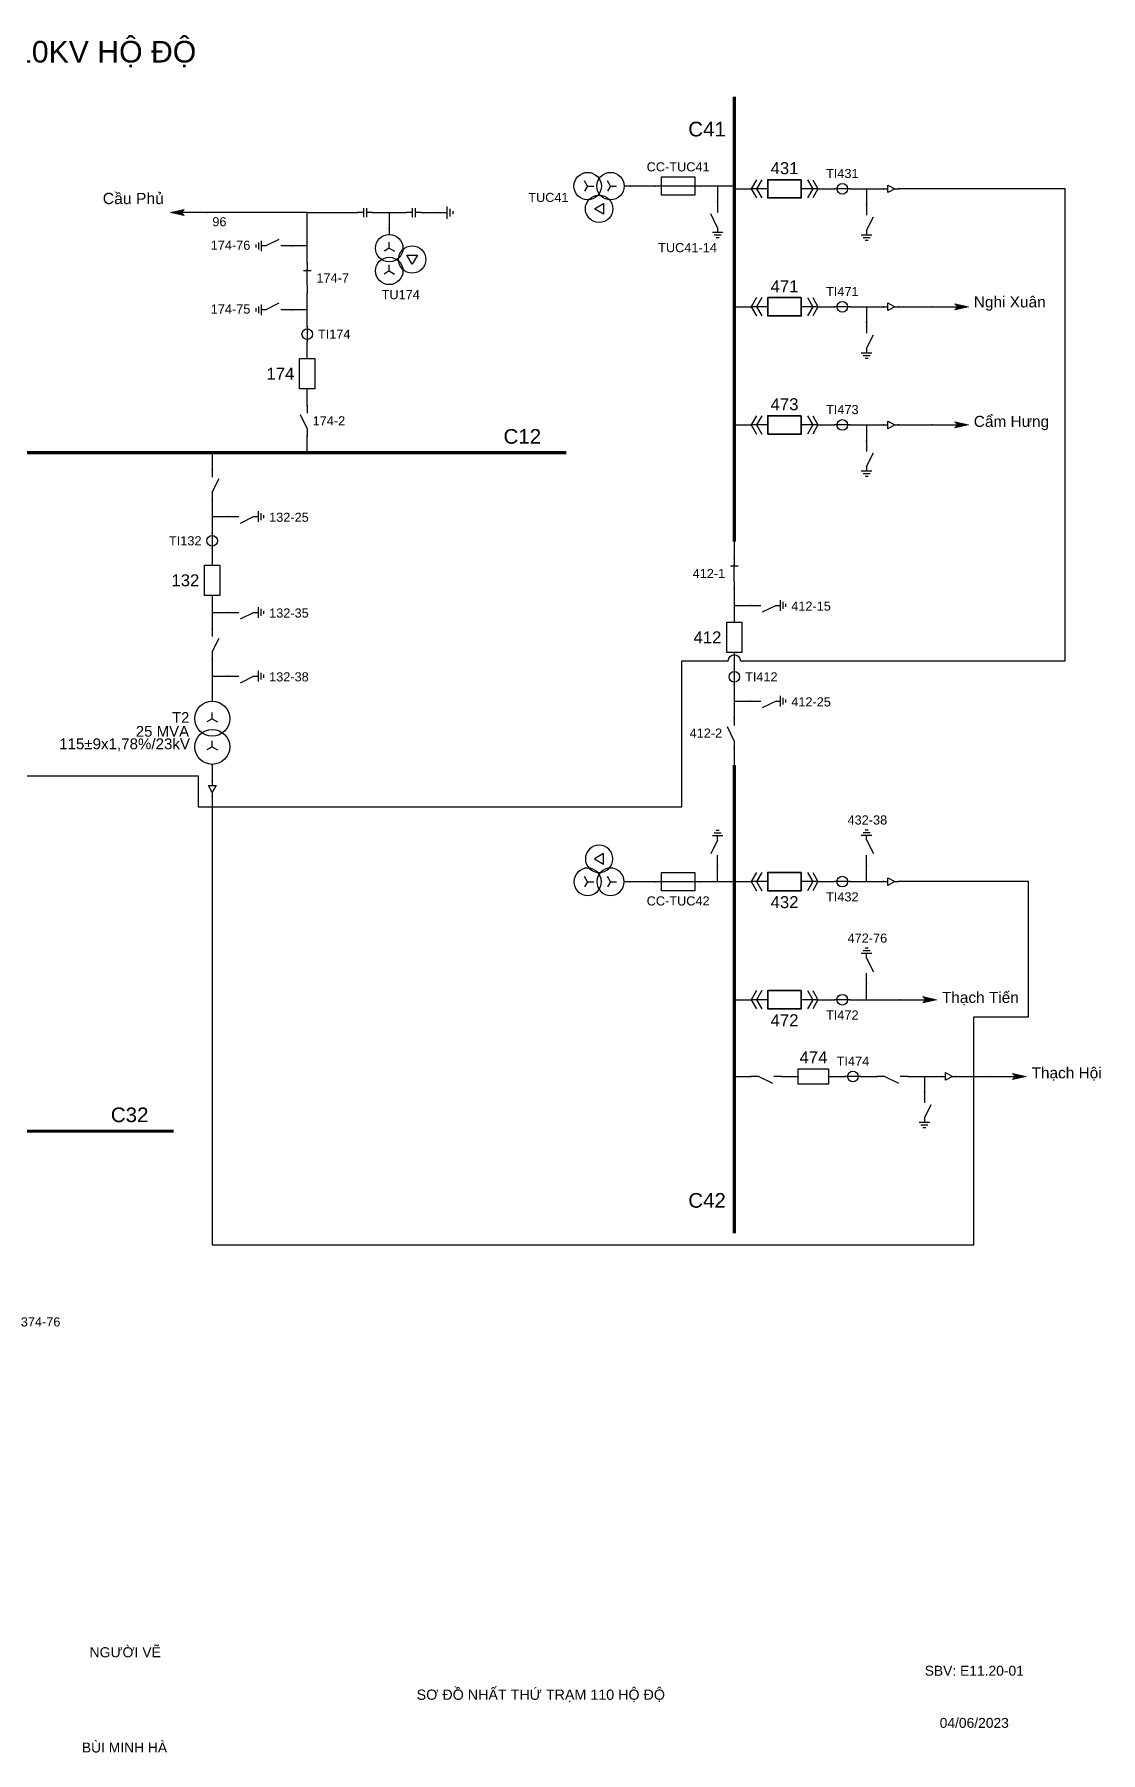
# Model space of a CAD drawing. Header units: millimetres. Extents: x -385 to 411, y 8 to 290.
# Drawn here: x 235.6 to 410.8, y 7.5 to 289.9 of the extents above; entities that cross this region are included whole.
import ezdxf

# ---------------------------------------------------------------- set-up
doc = ezdxf.new("R2010")
doc.units = ezdxf.units.MM
for name, color, linetype, lineweight in [('BUSBAR_110KV', 1, 'Continuous', 50), ('BUSBAR_22KV', 5, 'Continuous', 50), ('BUSBAR_35KV', 30, 'Continuous', 50), ('GROUND', 3, 'Continuous', 25), ('HV_110KV', 1, 'Continuous', 25), ('MV_22KV', 5, 'Continuous', 25), ('MV_35KV', 30, 'Continuous', 25)]:
    doc.layers.add(name, color=color, linetype=linetype, lineweight=lineweight)
doc.layers.add('SYM_PORTS', color=8, linetype='Continuous', plot=False)
doc.layers.add('TEXT', color=7, linetype='Continuous')
doc.styles.add('SLD_TEXT', font='arial.ttf')

# ---------------------------------------------------------------- blocks, each defined once
blk = doc.blocks.new('SYM_DISCONNECTOR_OPEN')
at = {"lineweight": 25}
for points in [[(0, -1.25), (-1.125, 1)], [(0, 2.5), (0, 1.25)], [(0, -1.25), (0, -2.5)]]:
    blk.add_lwpolyline(points, dxfattribs=at)
at = {"layer": 'SYM_PORTS'}
for p in [(0, 2.5), (0, -2.5)]:
    blk.add_point(p, dxfattribs=at)
blk.add_attdef('DEVICE_CODE', (1, -0.5), '', height=2)
blk = doc.blocks.new('SYM_CIRCUIT_BREAKER')
at = {"lineweight": 25}
blk.add_lwpolyline([(-1.25, 2.5), (1.25, 2.5), (1.25, -2.5), (-1.25, -2.5)], close=True, dxfattribs=at)
at = {"layer": 'SYM_PORTS'}
for p in [(0, 2.5), (0, -2.5)]:
    blk.add_point(p, dxfattribs=at)
blk.add_attdef('DEVICE_CODE', (2.25, -0.5), '', height=2)
at = {"flags": 1}
blk.add_attdef('RATING', (2.25, -3.5), '', height=2, dxfattribs=at)
blk = doc.blocks.new('SYM_CURRENT_TRANSFORMER')
at = {"lineweight": 25}
blk.add_lwpolyline([(0, 1.25), (0, -1.25)], dxfattribs=at)
blk.add_circle((0, 0), 0.875, dxfattribs=at)
at = {"layer": 'SYM_PORTS'}
for p in [(0, 1.25), (0, -1.25)]:
    blk.add_point(p, dxfattribs=at)
blk.add_attdef('DEVICE_CODE', (1.875, -1.75), '', height=2)
at = {"flags": 1}
blk.add_attdef('RATIO', (1.875, -4.75), '', height=2, dxfattribs=at)
blk = doc.blocks.new('SYM_EARTHING_SWITCH_OPEN')
at = {"lineweight": 25}
for points in [[(0, 3), (0, 1.25)], [(0, -1.25), (-1.125, 1)], [(-0.875, -2), (0.875, -2)], [(-0.5625, -2.4375), (0.5625, -2.4375)], [(0, -1.25), (0, -2)], [(-0.25, -2.875), (0.25, -2.875)]]:
    blk.add_lwpolyline(points, dxfattribs=at)
at = {"layer": 'SYM_PORTS'}
blk.add_point((0, 3), dxfattribs=at)
blk.add_attdef('DEVICE_CODE', (1.875, 0), '', height=2)
blk = doc.blocks.new('SYM_DISCONNECTOR_CLOSED')
at = {"lineweight": 25}
for points in [[(-0.625, 1.25), (0.625, 1.25)], [(0, 2.5), (0, 1.25)], [(0, -1.25), (0, 1.5)], [(0, -1.25), (0, -2.5)]]:
    blk.add_lwpolyline(points, dxfattribs=at)
at = {"layer": 'SYM_PORTS'}
for p in [(0, 2.5), (0, -2.5)]:
    blk.add_point(p, dxfattribs=at)
blk.add_attdef('DEVICE_CODE', (1.625, -0.5), '', height=2)
blk = doc.blocks.new('SYM_COUPLING_CAPACITOR')
at = {"lineweight": 25}
for points in [[(-0.75, 0.25), (0.75, 0.25)], [(0, 1.25), (0, 0.25)], [(-0.75, -0.25), (0.75, -0.25)], [(0, -0.25), (0, -1.25)]]:
    blk.add_lwpolyline(points, dxfattribs=at)
at = {"layer": 'SYM_PORTS'}
for p in [(0, 1.25), (0, -1.25)]:
    blk.add_point(p, dxfattribs=at)
blk.add_attdef('DEVICE_CODE', (1.75, -1.75), '', height=2)
blk = doc.blocks.new('SYM_VOLTAGE_TRANSFORMER')
at = {"lineweight": 25}
for points in [[(0, 4.625), (0, 3.625)], [(0, 1.375), (-0.8625, 0.875)], [(0, 1.375), (0, 2.375)], [(0, 1.375), (0.8625, 0.875)], [(0, -2.375), (-0.8625, -2.875)], [(0, -2.375), (0, -1.375)], [(0, -2.375), (0.8625, -2.875)]]:
    blk.add_lwpolyline(points, dxfattribs=at)
blk.add_lwpolyline([(2.875, 0.25), (4.625, 0.25), (3.75, -1.25)], close=True, dxfattribs=at)
for centre in [(0, 1.375), (3.75, -0.5), (0, -2.375)]:
    blk.add_circle(centre, 2.25, dxfattribs=at)
at = {"layer": 'SYM_PORTS'}
blk.add_point((0, 4.625), dxfattribs=at)
blk.add_attdef('DEVICE_CODE', (7, 1.625), '', height=2)
at = {"flags": 1}
blk.add_attdef('RATIO', (7, -1.375), '', height=2, dxfattribs=at)
blk = doc.blocks.new('SYM_GROUND_SYMBOL')
at = {"lineweight": 25}
for points in [[(0, 1.25), (0, -0.25)], [(-1, -0.25), (1, -0.25)], [(-0.625, -0.75), (0.625, -0.75)], [(-0.25, -1.25), (0.25, -1.25)]]:
    blk.add_lwpolyline(points, dxfattribs=at)
at = {"layer": 'SYM_PORTS'}
blk.add_point((0, 1.25), dxfattribs=at)
blk = doc.blocks.new('SYM_LINE_FEEDER_ARROW')
blk.add_hatch(color=7).paths.add_polyline_path([(0, -3), (-0.5, -0.75), (0, -1.25), (0.5, -0.75)])
at = {"lineweight": 25}
blk.add_lwpolyline([(0, 3), (0, -1.25)], dxfattribs=at)
blk.add_lwpolyline([(0, -3), (-0.5, -0.75), (0, -1.25), (0.5, -0.75)], close=True, dxfattribs=at)
at = {"layer": 'SYM_PORTS'}
blk.add_point((0, 3), dxfattribs=at)
blk.add_attdef('LINE_NAME', (1.5, 0), '', height=2)
blk = doc.blocks.new('SYM_TRANSFORMER_2W')
at = {"lineweight": 25}
for points in [[(0, 2.3125), (0, 3.3125)], [(0, 2.3125), (-0.8625, 1.8125)], [(0, 2.3125), (0.8625, 1.8125)], [(0, -2.3125), (-0.8625, -2.8125)], [(0, -2.3125), (0, -1.3125)], [(0, -2.3125), (0.8625, -2.8125)]]:
    blk.add_lwpolyline(points, dxfattribs=at)
for centre in [(0, 2.3125), (0, -2.3125)]:
    blk.add_circle(centre, 2.875, dxfattribs=at)
at = {"layer": 'SYM_PORTS'}
for p in [(0, 5.1875), (0, -5.1875)]:
    blk.add_point(p, dxfattribs=at)
blk.add_attdef('DEVICE_CODE', (3.875, 2.1875), '', height=2)
at = {"flags": 1}
for tag, p in [('POWER', (3.875, -0.8125)), ('VOLTAGE_RATIO', (3.875, -3.8125))]:
    blk.add_attdef(tag, p, '', height=2, dxfattribs=at)
blk = doc.blocks.new('SYM_CABLE_TERMINATION')
at = {"lineweight": 25}
blk.add_lwpolyline([(-0.625, 0.5), (0.625, 0.5), (0, -0.625)], close=True, dxfattribs=at)
for points in [[(0, 1.25), (0, 0.5)], [(0, -0.625), (0, -1.25)]]:
    blk.add_lwpolyline(points, dxfattribs=at)
at = {"layer": 'SYM_PORTS'}
for p in [(0, 1.25), (0, -1.25)]:
    blk.add_point(p, dxfattribs=at)
blk = doc.blocks.new('SYM_DRAWOUT_BREAKER')
at = {"lineweight": 25}
for points in [[(-1.5, 4.625), (0, 5.5), (1.5, 4.625)], [(-1.5, 3.75), (0, 4.625), (1.5, 3.75)], [(0, 5.5), (0, 2.75)], [(0, -2.75), (0, -5.5)], [(-1.5, -3.75), (0, -4.625), (1.5, -3.75)], [(-1.5, -4.625), (0, -5.5), (1.5, -4.625)]]:
    blk.add_lwpolyline(points, dxfattribs=at)
at = {"lineweight": 35}
blk.add_lwpolyline([(-1.5, 2.75), (1.5, 2.75), (1.5, -2.75), (-1.5, -2.75)], close=True, dxfattribs=at)
at = {"layer": 'SYM_PORTS'}
for p in [(0, 5.5), (0, -5.5)]:
    blk.add_point(p, dxfattribs=at)
blk.add_attdef('DEVICE_CODE', (2.5, 2.5), '', height=2)
at = {"flags": 1}
blk.add_attdef('RATING', (2.5, -0.5), '', height=2, dxfattribs=at)
blk = doc.blocks.new('SYM_FUSE_DISCONNECTOR')
at = {"lineweight": 25}
blk.add_lwpolyline([(0, 3.75), (0, -3.75)], dxfattribs=at)
blk.add_lwpolyline([(-1.5, 2.75), (1.5, 2.75), (1.5, -2.75), (-1.5, -2.75)], close=True, dxfattribs=at)
at = {"layer": 'SYM_PORTS'}
for p in [(0, 3.75), (0, -3.75)]:
    blk.add_point(p, dxfattribs=at)
blk.add_attdef('DEVICE_CODE', (2.5, 0.75), '', height=2)
at = {"flags": 1}
blk.add_attdef('RATING', (2.5, -2.25), '', height=2, dxfattribs=at)

msp = doc.modelspace()

# ---------------------------------------------------------------- linework, layer by layer
at = {"layer": 'BUSBAR_110KV', "const_width": 0.526}
msp.add_lwpolyline([(198.23, 221.15), (323.01, 221.15)], dxfattribs=at)
at = {"layer": 'BUSBAR_22KV', "const_width": 0.526}
for points in [[(350.63, 279.69), (350.63, 206.56)], [(350.63, 169.84), (350.63, 92.85)]]:
    msp.add_lwpolyline(points, dxfattribs=at)
at = {"layer": 'BUSBAR_35KV', "const_width": 0.526}
msp.add_lwpolyline([(181.51, 109.65), (258.47, 109.65)], dxfattribs=at)
at = {"layer": 'GROUND'}
msp.add_lwpolyline([(299.17, 260.62), (301.91, 260.62)], dxfattribs=at)
at = {"layer": 'HV_110KV'}
for points in [[(280.44, 260.62), (263.96, 260.62)], [(280.44, 255.13), (280.44, 260.62)], [(280.44, 260.62), (288.68, 260.62)], [(291.18, 260.62), (293.92, 260.62)], [(293.92, 260.62), (293.92, 258.03)], [(293.92, 260.62), (296.67, 260.62)], [(280.44, 255.13), (277.84, 255.13)], [(280.44, 252.38), (280.44, 255.13)], [(280.44, 244.64), (280.44, 247.38)], [(280.44, 244.64), (277.84, 244.64)], [(280.44, 241.89), (280.44, 244.64)], [(280.44, 236.65), (280.44, 239.39)], [(280.44, 228.9), (280.44, 231.65)], [(280.44, 221.15), (280.44, 223.9)], [(264.82, 221.15), (264.82, 218.41)], [(264.82, 213.41), (264.82, 210.66)], [(264.82, 210.66), (267.42, 210.66)], [(264.82, 210.66), (264.82, 207.92)], [(264.82, 205.42), (264.82, 202.67)], [(264.82, 197.67), (264.82, 194.92)], [(264.82, 194.92), (267.42, 194.92)], [(264.82, 194.92), (264.82, 192.18)], [(264.82, 187.18), (264.82, 184.43)], [(264.82, 184.43), (267.42, 184.43)], [(264.82, 184.43), (264.82, 180.31)]]:
    msp.add_lwpolyline(points, dxfattribs=at)
at = {"layer": 'MV_22KV'}
msp.add_lwpolyline([(125.27, 168.07), (127.97, 168.07), (262.5, 168.07), (262.5, 162.95), (342, 162.95), (342, 186.95), (349.63, 186.95, -1), (351.63, 186.95), (405, 186.95), (405, 264.52), (380.32, 264.52), (377.62, 264.52)], format="xyb", dxfattribs=at)
for points in [[(337.64, 264.98), (333.52, 264.98)], [(347.89, 264.98), (345.14, 264.98)], [(350.63, 264.98), (347.89, 264.98)], [(347.89, 264.98), (347.89, 262.39)], [(350.63, 264.52), (353.38, 264.52)], [(364.38, 264.52), (367.12, 264.52)], [(369.62, 264.52), (372.37, 264.52)], [(372.37, 264.52), (372.37, 261.92)], [(372.37, 264.52), (375.12, 264.52)], [(350.63, 245.14), (353.38, 245.14)], [(364.38, 245.14), (367.12, 245.14)], [(369.62, 245.14), (372.37, 245.14)], [(372.37, 245.14), (372.37, 242.54)], [(372.37, 245.14), (375.12, 245.14)], [(377.62, 245.14), (383.11, 245.14)], [(350.63, 225.72), (353.38, 225.72)], [(364.38, 225.72), (367.12, 225.72)], [(369.62, 225.72), (372.37, 225.72)], [(372.37, 225.72), (372.37, 223.13)], [(372.37, 225.72), (375.12, 225.72)], [(377.62, 225.72), (383.11, 225.72)], [(350.63, 206.56), (350.63, 203.81)], [(350.63, 198.81), (350.63, 196.07)], [(350.63, 196.07), (353.23, 196.07)], [(350.63, 196.07), (350.63, 193.32)], [(350.63, 188.32), (350.63, 185.57)], [(350.63, 183.07), (350.63, 180.33)], [(350.63, 180.33), (353.23, 180.33)], [(350.63, 180.33), (350.63, 177.58)], [(350.63, 172.58), (350.63, 169.84)], [(264.82, 169.94), (264.82, 167.19)], [(264.82, 164.69), (264.82, 161.99), (264.82, 90.95), (390, 90.95), (390, 128.45), (399, 128.45), (399, 150.67), (380.32, 150.67), (377.62, 150.67)], [(347.89, 150.65), (347.89, 153.25)], [(372.37, 150.67), (372.37, 153.27)], [(337.64, 150.65), (333.52, 150.65)], [(347.89, 150.65), (345.14, 150.65)], [(350.63, 150.65), (347.89, 150.65)], [(350.63, 150.67), (353.38, 150.67)], [(364.38, 150.67), (367.12, 150.67)], [(369.62, 150.67), (372.37, 150.67)], [(372.37, 150.67), (375.12, 150.67)], [(372.37, 131.26), (372.37, 133.85)], [(350.63, 131.26), (353.38, 131.26)], [(364.38, 131.26), (367.12, 131.26)], [(369.62, 131.26), (372.37, 131.26)], [(372.37, 131.26), (377.86, 131.26)], [(350.63, 118.65), (353.38, 118.65)], [(358.38, 118.65), (361.12, 118.65)], [(366.12, 118.65), (368.87, 118.65)], [(371.37, 118.65), (374.12, 118.65)], [(379.12, 118.65), (381.86, 118.65)], [(381.86, 118.65), (381.86, 116.06)], [(381.86, 118.65), (384.61, 118.65)], [(387.11, 118.65), (392.6, 118.65)]]:
    msp.add_lwpolyline(points, dxfattribs=at)

# ---------------------------------------------------------------- block references
at = {"layer": 'GROUND'}
for name, p, rotation in [('SYM_COUPLING_CAPACITOR', (297.92, 260.62), 270), ('SYM_GROUND_SYMBOL', (303.16, 260.62), 90)]:
    msp.add_blockref(name, p, dxfattribs=dict(at, rotation=rotation))
at = {"layer": 'HV_110KV', "rotation": 270}
for name, p in [('SYM_LINE_FEEDER_ARROW', (260.96, 260.62)), ('SYM_COUPLING_CAPACITOR', (289.93, 260.62))]:
    msp.add_blockref(name, p, dxfattribs=at)
at = {"layer": 'HV_110KV'}
ref = msp.add_blockref('SYM_VOLTAGE_TRANSFORMER', (293.92, 253.4), dxfattribs=at)
ref.add_attrib('DEVICE_CODE', 'TU174', (292.66, 246.39), dxfattribs={"layer": 'TEXT', "height": 1.498, "style": 'SLD_TEXT'})
ref = msp.add_blockref('SYM_EARTHING_SWITCH_OPEN', (274.84, 255.13), dxfattribs=dict(at, rotation=270))
ref.add_attrib('DEVICE_CODE', '174-76', (264.57, 254.51), dxfattribs={"layer": 'TEXT', "height": 1.498, "style": 'SLD_TEXT'})
ref = msp.add_blockref('SYM_DISCONNECTOR_CLOSED', (280.44, 249.88), dxfattribs=at)
ref.add_attrib('DEVICE_CODE', '174-7', (281.94, 249.13), dxfattribs={"layer": 'TEXT', "height": 1.498, "style": 'SLD_TEXT'})
ref = msp.add_blockref('SYM_EARTHING_SWITCH_OPEN', (274.84, 244.64), dxfattribs=dict(at, rotation=270))
ref.add_attrib('DEVICE_CODE', '174-75', (264.57, 244.02), dxfattribs={"layer": 'TEXT', "height": 1.498, "style": 'SLD_TEXT'})
ref = msp.add_blockref('SYM_CURRENT_TRANSFORMER', (280.44, 240.64), dxfattribs=at)
ref.add_attrib('DEVICE_CODE', 'TI174', (282.19, 239.89), dxfattribs={"layer": 'TEXT', "height": 1.498, "style": 'SLD_TEXT'})
ref = msp.add_blockref('SYM_CIRCUIT_BREAKER', (280.44, 234.15), dxfattribs=at)
ref.add_attrib('DEVICE_CODE', '174', (273.73, 233.16), dxfattribs={"layer": 'TEXT', "height": 1.967, "style": 'SLD_TEXT'})
ref = msp.add_blockref('SYM_DISCONNECTOR_OPEN', (280.44, 226.4), dxfattribs=at)
ref.add_attrib('DEVICE_CODE', '174-2', (281.32, 225.65), dxfattribs={"layer": 'TEXT', "height": 1.498, "style": 'SLD_TEXT'})
at = {"layer": 'HV_110KV', "xscale": -1}
for p in [(264.82, 215.91), (264.82, 189.68)]:
    msp.add_blockref('SYM_DISCONNECTOR_OPEN', p, dxfattribs=at)
at = {"layer": 'HV_110KV'}
ref = msp.add_blockref('SYM_EARTHING_SWITCH_OPEN', (270.42, 210.66), dxfattribs=dict(at, rotation=90))
ref.add_attrib('DEVICE_CODE', '132-25', (274.17, 209.8), dxfattribs={"layer": 'TEXT', "height": 1.498, "style": 'SLD_TEXT'})
ref = msp.add_blockref('SYM_CURRENT_TRANSFORMER', (264.82, 206.67), dxfattribs=at)
ref.add_attrib('DEVICE_CODE', 'TI132', (257.71, 205.93), dxfattribs={"layer": 'TEXT', "height": 1.498, "style": 'SLD_TEXT'})
ref = msp.add_blockref('SYM_CIRCUIT_BREAKER', (264.82, 200.17), dxfattribs=at)
ref.add_attrib('DEVICE_CODE', '132', (258.11, 199.2), dxfattribs={"layer": 'TEXT', "height": 1.968, "style": 'SLD_TEXT'})
ref = msp.add_blockref('SYM_EARTHING_SWITCH_OPEN', (270.42, 194.92), dxfattribs=dict(at, rotation=90))
ref.add_attrib('DEVICE_CODE', '132-35', (274.17, 194.06), dxfattribs={"layer": 'TEXT', "height": 1.498, "style": 'SLD_TEXT'})
ref = msp.add_blockref('SYM_EARTHING_SWITCH_OPEN', (270.42, 184.43), dxfattribs=dict(at, rotation=90))
ref.add_attrib('DEVICE_CODE', '132-38', (274.17, 183.57), dxfattribs={"layer": 'TEXT', "height": 1.498, "style": 'SLD_TEXT'})
ref = msp.add_blockref('SYM_TRANSFORMER_2W', (264.82, 175.13), dxfattribs=at)
ref.add_attrib('DEVICE_CODE', 'T2', (258.22, 176.77), dxfattribs={"layer": 'TEXT', "height": 1.748, "style": 'SLD_TEXT'})
at = {"layer": 'MV_22KV'}
ref = msp.add_blockref('SYM_FUSE_DISCONNECTOR', (341.39, 264.98), dxfattribs=dict(at, rotation=270))
ref.add_attrib('DEVICE_CODE', 'CC-TUC41', (336.22, 267.39), dxfattribs={"layer": 'TEXT', "height": 1.498, "style": 'SLD_TEXT'})
ref = msp.add_blockref('SYM_DRAWOUT_BREAKER', (358.88, 264.52), dxfattribs=dict(at, rotation=270))
ref.add_attrib('DEVICE_CODE', '431', (356.59, 266.94), dxfattribs={"layer": 'TEXT', "height": 1.968, "style": 'SLD_TEXT'})
ref = msp.add_blockref('SYM_VOLTAGE_TRANSFORMER', (328.9, 264.98), dxfattribs=dict(at, rotation=270))
ref.add_attrib('DEVICE_CODE', 'TUC41', (316.76, 262.36), dxfattribs={"layer": 'TEXT', "height": 1.498, "style": 'SLD_TEXT'})
ref = msp.add_blockref('SYM_CURRENT_TRANSFORMER', (368.37, 264.52), dxfattribs=dict(at, rotation=270))
ref.add_attrib('DEVICE_CODE', 'TI431', (365.7, 266.3), dxfattribs={"layer": 'TEXT', "height": 1.498, "style": 'SLD_TEXT'})
at = {"layer": 'MV_22KV', "rotation": 90}
for name, p in [('SYM_CABLE_TERMINATION', (376.37, 264.52)), ('SYM_CABLE_TERMINATION', (376.37, 245.14)), ('SYM_LINE_FEEDER_ARROW', (386.11, 245.14)), ('SYM_CABLE_TERMINATION', (376.37, 225.72)), ('SYM_LINE_FEEDER_ARROW', (386.11, 225.72)), ('SYM_CABLE_TERMINATION', (376.37, 150.67)), ('SYM_LINE_FEEDER_ARROW', (380.86, 131.26)), ('SYM_CABLE_TERMINATION', (385.86, 118.65)), ('SYM_LINE_FEEDER_ARROW', (395.6, 118.65))]:
    msp.add_blockref(name, p, dxfattribs=at)
at = {"layer": 'MV_22KV', "xscale": -1}
for p in [(372.37, 258.92), (372.37, 239.54), (372.37, 220.13), (381.86, 113.06)]:
    msp.add_blockref('SYM_EARTHING_SWITCH_OPEN', p, dxfattribs=at)
at = {"layer": 'MV_22KV'}
ref = msp.add_blockref('SYM_EARTHING_SWITCH_OPEN', (347.89, 259.39), dxfattribs=at)
ref.add_attrib('DEVICE_CODE', 'TUC41-14', (338.11, 254.11), dxfattribs={"layer": 'TEXT', "height": 1.498, "style": 'SLD_TEXT'})
ref = msp.add_blockref('SYM_DRAWOUT_BREAKER', (358.88, 245.14), dxfattribs=dict(at, rotation=270))
ref.add_attrib('DEVICE_CODE', '471', (356.59, 247.52), dxfattribs={"layer": 'TEXT', "height": 1.967, "style": 'SLD_TEXT'})
ref = msp.add_blockref('SYM_CURRENT_TRANSFORMER', (368.37, 245.14), dxfattribs=dict(at, rotation=270))
ref.add_attrib('DEVICE_CODE', 'TI471', (365.7, 246.89), dxfattribs={"layer": 'TEXT', "height": 1.498, "style": 'SLD_TEXT'})
ref = msp.add_blockref('SYM_DRAWOUT_BREAKER', (358.88, 225.72), dxfattribs=dict(at, rotation=270))
ref.add_attrib('DEVICE_CODE', '473', (356.59, 228.14), dxfattribs={"layer": 'TEXT', "height": 1.968, "style": 'SLD_TEXT'})
ref = msp.add_blockref('SYM_CURRENT_TRANSFORMER', (368.37, 225.72), dxfattribs=dict(at, rotation=270))
ref.add_attrib('DEVICE_CODE', 'TI473', (365.7, 227.5), dxfattribs={"layer": 'TEXT', "height": 1.498, "style": 'SLD_TEXT'})
ref = msp.add_blockref('SYM_DISCONNECTOR_CLOSED', (350.63, 201.31), dxfattribs=at)
ref.add_attrib('DEVICE_CODE', '412-1', (343.78, 200.56), dxfattribs={"layer": 'TEXT', "height": 1.498, "style": 'SLD_TEXT'})
ref = msp.add_blockref('SYM_EARTHING_SWITCH_OPEN', (356.23, 196.07), dxfattribs=dict(at, rotation=90))
ref.add_attrib('DEVICE_CODE', '412-15', (359.98, 195.2), dxfattribs={"layer": 'TEXT', "height": 1.498, "style": 'SLD_TEXT'})
ref = msp.add_blockref('SYM_CIRCUIT_BREAKER', (350.63, 190.82), dxfattribs=at)
ref.add_attrib('DEVICE_CODE', '412', (343.92, 189.83), dxfattribs={"layer": 'TEXT', "height": 1.967, "style": 'SLD_TEXT'})
ref = msp.add_blockref('SYM_CURRENT_TRANSFORMER', (350.63, 184.32), dxfattribs=at)
ref.add_attrib('DEVICE_CODE', 'TI412', (352.39, 183.57), dxfattribs={"layer": 'TEXT', "height": 1.498, "style": 'SLD_TEXT'})
ref = msp.add_blockref('SYM_EARTHING_SWITCH_OPEN', (356.23, 180.33), dxfattribs=dict(at, rotation=90))
ref.add_attrib('DEVICE_CODE', '412-25', (359.98, 179.46), dxfattribs={"layer": 'TEXT', "height": 1.498, "style": 'SLD_TEXT'})
ref = msp.add_blockref('SYM_DISCONNECTOR_OPEN', (350.63, 175.08), dxfattribs=at)
ref.add_attrib('DEVICE_CODE', '412-2', (343.28, 174.33), dxfattribs={"layer": 'TEXT', "height": 1.498, "style": 'SLD_TEXT'})
msp.add_blockref('SYM_CABLE_TERMINATION', (264.82, 165.94), dxfattribs=at)
at = {"layer": 'MV_22KV', "xscale": -1}
for name, p, rotation in [('SYM_EARTHING_SWITCH_OPEN', (347.89, 156.25), 180), ('SYM_VOLTAGE_TRANSFORMER', (328.9, 150.65), 270), ('SYM_DISCONNECTOR_OPEN', (376.62, 118.65), 270), ('SYM_DISCONNECTOR_OPEN', (355.88, 118.65), 270)]:
    msp.add_blockref(name, p, dxfattribs=dict(at, rotation=rotation))
at = {"layer": 'MV_22KV'}
ref = msp.add_blockref('SYM_EARTHING_SWITCH_OPEN', (372.37, 156.27), dxfattribs=dict(at, rotation=180))
ref.add_attrib('DEVICE_CODE', '432-38', (369.24, 160.05), dxfattribs={"layer": 'TEXT', "height": 1.498, "style": 'SLD_TEXT'})
ref = msp.add_blockref('SYM_FUSE_DISCONNECTOR', (341.39, 150.65), dxfattribs=dict(at, rotation=270))
ref.add_attrib('DEVICE_CODE', 'CC-TUC42', (336.22, 146.75), dxfattribs={"layer": 'TEXT', "height": 1.498, "style": 'SLD_TEXT'})
ref = msp.add_blockref('SYM_DRAWOUT_BREAKER', (358.88, 150.67), dxfattribs=dict(at, rotation=270))
ref.add_attrib('DEVICE_CODE', '432', (356.59, 146.31), dxfattribs={"layer": 'TEXT', "height": 1.968, "style": 'SLD_TEXT'})
ref = msp.add_blockref('SYM_CURRENT_TRANSFORMER', (368.37, 150.67), dxfattribs=dict(at, rotation=270))
ref.add_attrib('DEVICE_CODE', 'TI432', (365.7, 147.41), dxfattribs={"layer": 'TEXT', "height": 1.498, "style": 'SLD_TEXT'})
ref = msp.add_blockref('SYM_EARTHING_SWITCH_OPEN', (372.37, 136.85), dxfattribs=dict(at, rotation=180))
ref.add_attrib('DEVICE_CODE', '472-76', (369.24, 140.63), dxfattribs={"layer": 'TEXT', "height": 1.498, "style": 'SLD_TEXT'})
ref = msp.add_blockref('SYM_DRAWOUT_BREAKER', (358.88, 131.26), dxfattribs=dict(at, rotation=270))
ref.add_attrib('DEVICE_CODE', '472', (356.59, 126.9), dxfattribs={"layer": 'TEXT', "height": 1.967, "style": 'SLD_TEXT'})
ref = msp.add_blockref('SYM_CURRENT_TRANSFORMER', (368.37, 131.26), dxfattribs=dict(at, rotation=270))
ref.add_attrib('DEVICE_CODE', 'TI472', (365.7, 127.99), dxfattribs={"layer": 'TEXT', "height": 1.498, "style": 'SLD_TEXT'})
ref = msp.add_blockref('SYM_CIRCUIT_BREAKER', (363.62, 118.65), dxfattribs=dict(at, rotation=270))
ref.add_attrib('DEVICE_CODE', '474', (361.34, 120.79), dxfattribs={"layer": 'TEXT', "height": 1.97, "style": 'SLD_TEXT'})
ref = msp.add_blockref('SYM_CURRENT_TRANSFORMER', (370.12, 118.65), dxfattribs=dict(at, rotation=270))
ref.add_attrib('DEVICE_CODE', 'TI474', (367.45, 120.41), dxfattribs={"layer": 'TEXT', "height": 1.498, "style": 'SLD_TEXT'})
at = {"layer": 'MV_35KV'}
ref = msp.add_blockref('SYM_EARTHING_SWITCH_OPEN', (229.61, 78.42), dxfattribs=dict(at, rotation=90))
ref.add_attrib('DEVICE_CODE', '374-76', (233.36, 77.56), dxfattribs={"layer": 'TEXT', "height": 1.498, "style": 'SLD_TEXT'})

# ---------------------------------------------------------------- texts
at = {"layer": 'TEXT', "attachment_point": 7, "style": 'SLD_TEXT'}
for s, insert, char_height in [('SƠ ĐỒ NHẤT THỨ TRẠM 110KV HỘ ĐỘ', (169.33, 284.5), 3.5527), ('C41', (343.06, 273.1), 2.411), ('Cầu Phủ', (246.83, 261.99), 1.849), ('96', (264.84, 258.35), 1.498), ('Nghi Xuân', (389.99, 244.49), 1.81), ('Cẩm Hưng', (389.99, 224.85), 1.81), ('C12', (312.7, 222.6), 2.411), ('25 MVA', (252.26, 174.46), 1.762), ('115±9x1,78%/23kV', (239.66, 172.09), 1.7771), ('Thạch Tiến', (384.74, 130.33), 1.81), ('Thạch Hội', (399.48, 117.94), 1.81), ('C32', (248.16, 111.1), 2.412), ('C42', (343.06, 97.04), 2.411), ('NGƯỜI VẼ', (244.65, 23.17), 1.649), ('SBV: E11.20-01', (381.92, 20.14), 1.6261), ('SƠ ĐỒ NHẤT THỨ TRẠM 110 HỘ ĐỘ', (298.41, 15.83), 1.6816), ('04/06/2023', (384.38, 11.57), 1.626), ('BÙI MINH HÀ', (243.4, 7.52), 1.6261)]:
    msp.add_mtext(s, dxfattribs=dict(at, insert=insert, char_height=char_height))

doc.saveas('drawing.dxf')
